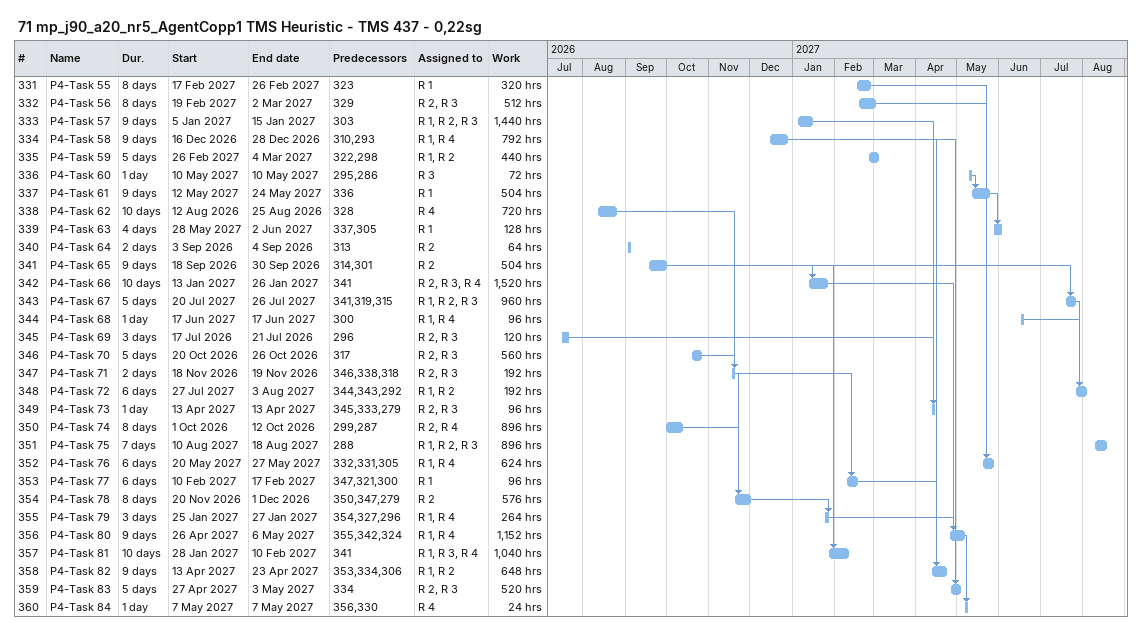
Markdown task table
71 mp_j90_a20_nr5_AgentCopp1 TMS Heuristic - TMS 437 - 0,22sg

| ID | Task | Duration | Start | Finish | Predecessors | Resources | Work (h) |
|---|---|---|---|---|---|---|---|
| 331 | P4-Task 55 | 8d | 2027-02-17 | 2027-02-26 | 323 | R 1 | 320 |
| 332 | P4-Task 56 | 8d | 2027-02-19 | 2027-03-02 | 329 | R 2, R 3 | 512 |
| 333 | P4-Task 57 | 9d | 2027-01-05 | 2027-01-15 | 303 | R 1, R 2, R 3 | 1440 |
| 334 | P4-Task 58 | 9d | 2026-12-16 | 2026-12-28 | 310, 293 | R 1, R 4 | 792 |
| 335 | P4-Task 59 | 5d | 2027-02-26 | 2027-03-04 | 322, 298 | R 1, R 2 | 440 |
| 336 | P4-Task 60 | 1d | 2027-05-10 | 2027-05-10 | 295, 286 | R 3 | 72 |
| 337 | P4-Task 61 | 9d | 2027-05-12 | 2027-05-24 | 336 | R 1 | 504 |
| 338 | P4-Task 62 | 10d | 2026-08-12 | 2026-08-25 | 328 | R 4 | 720 |
| 339 | P4-Task 63 | 4d | 2027-05-28 | 2027-06-02 | 337, 305 | R 1 | 128 |
| 340 | P4-Task 64 | 2d | 2026-09-03 | 2026-09-04 | 313 | R 2 | 64 |
| 341 | P4-Task 65 | 9d | 2026-09-18 | 2026-09-30 | 314, 301 | R 2 | 504 |
| 342 | P4-Task 66 | 10d | 2027-01-13 | 2027-01-26 | 341 | R 2, R 3, R 4 | 1520 |
| 343 | P4-Task 67 | 5d | 2027-07-20 | 2027-07-26 | 341, 319, 315 | R 1, R 2, R 3 | 960 |
| 344 | P4-Task 68 | 1d | 2027-06-17 | 2027-06-17 | 300 | R 1, R 4 | 96 |
| 345 | P4-Task 69 | 3d | 2026-07-17 | 2026-07-21 | 296 | R 2, R 3 | 120 |
| 346 | P4-Task 70 | 5d | 2026-10-20 | 2026-10-26 | 317 | R 2, R 3 | 560 |
| 347 | P4-Task 71 | 2d | 2026-11-18 | 2026-11-19 | 346, 338, 318 | R 2, R 3 | 192 |
| 348 | P4-Task 72 | 6d | 2027-07-27 | 2027-08-03 | 344, 343, 292 | R 1, R 2 | 192 |
| 349 | P4-Task 73 | 1d | 2027-04-13 | 2027-04-13 | 345, 333, 279 | R 2, R 3 | 96 |
| 350 | P4-Task 74 | 8d | 2026-10-01 | 2026-10-12 | 299, 287 | R 2, R 4 | 896 |
| 351 | P4-Task 75 | 7d | 2027-08-10 | 2027-08-18 | 288 | R 1, R 2, R 3 | 896 |
| 352 | P4-Task 76 | 6d | 2027-05-20 | 2027-05-27 | 332, 331, 305 | R 1, R 4 | 624 |
| 353 | P4-Task 77 | 6d | 2027-02-10 | 2027-02-17 | 347, 321, 300 | R 1 | 96 |
| 354 | P4-Task 78 | 8d | 2026-11-20 | 2026-12-01 | 350, 347, 279 | R 2 | 576 |
| 355 | P4-Task 79 | 3d | 2027-01-25 | 2027-01-27 | 354, 327, 296 | R 1, R 4 | 264 |
| 356 | P4-Task 80 | 9d | 2027-04-26 | 2027-05-06 | 355, 342, 324 | R 1, R 4 | 1152 |
| 357 | P4-Task 81 | 10d | 2027-01-28 | 2027-02-10 | 341 | R 1, R 3, R 4 | 1040 |
| 358 | P4-Task 82 | 9d | 2027-04-13 | 2027-04-23 | 353, 334, 306 | R 1, R 2 | 648 |
| 359 | P4-Task 83 | 5d | 2027-04-27 | 2027-05-03 | 334 | R 2, R 3 | 520 |
| 360 | P4-Task 84 | 1d | 2027-05-07 | 2027-05-07 | 356, 330 | R 4 | 24 |
